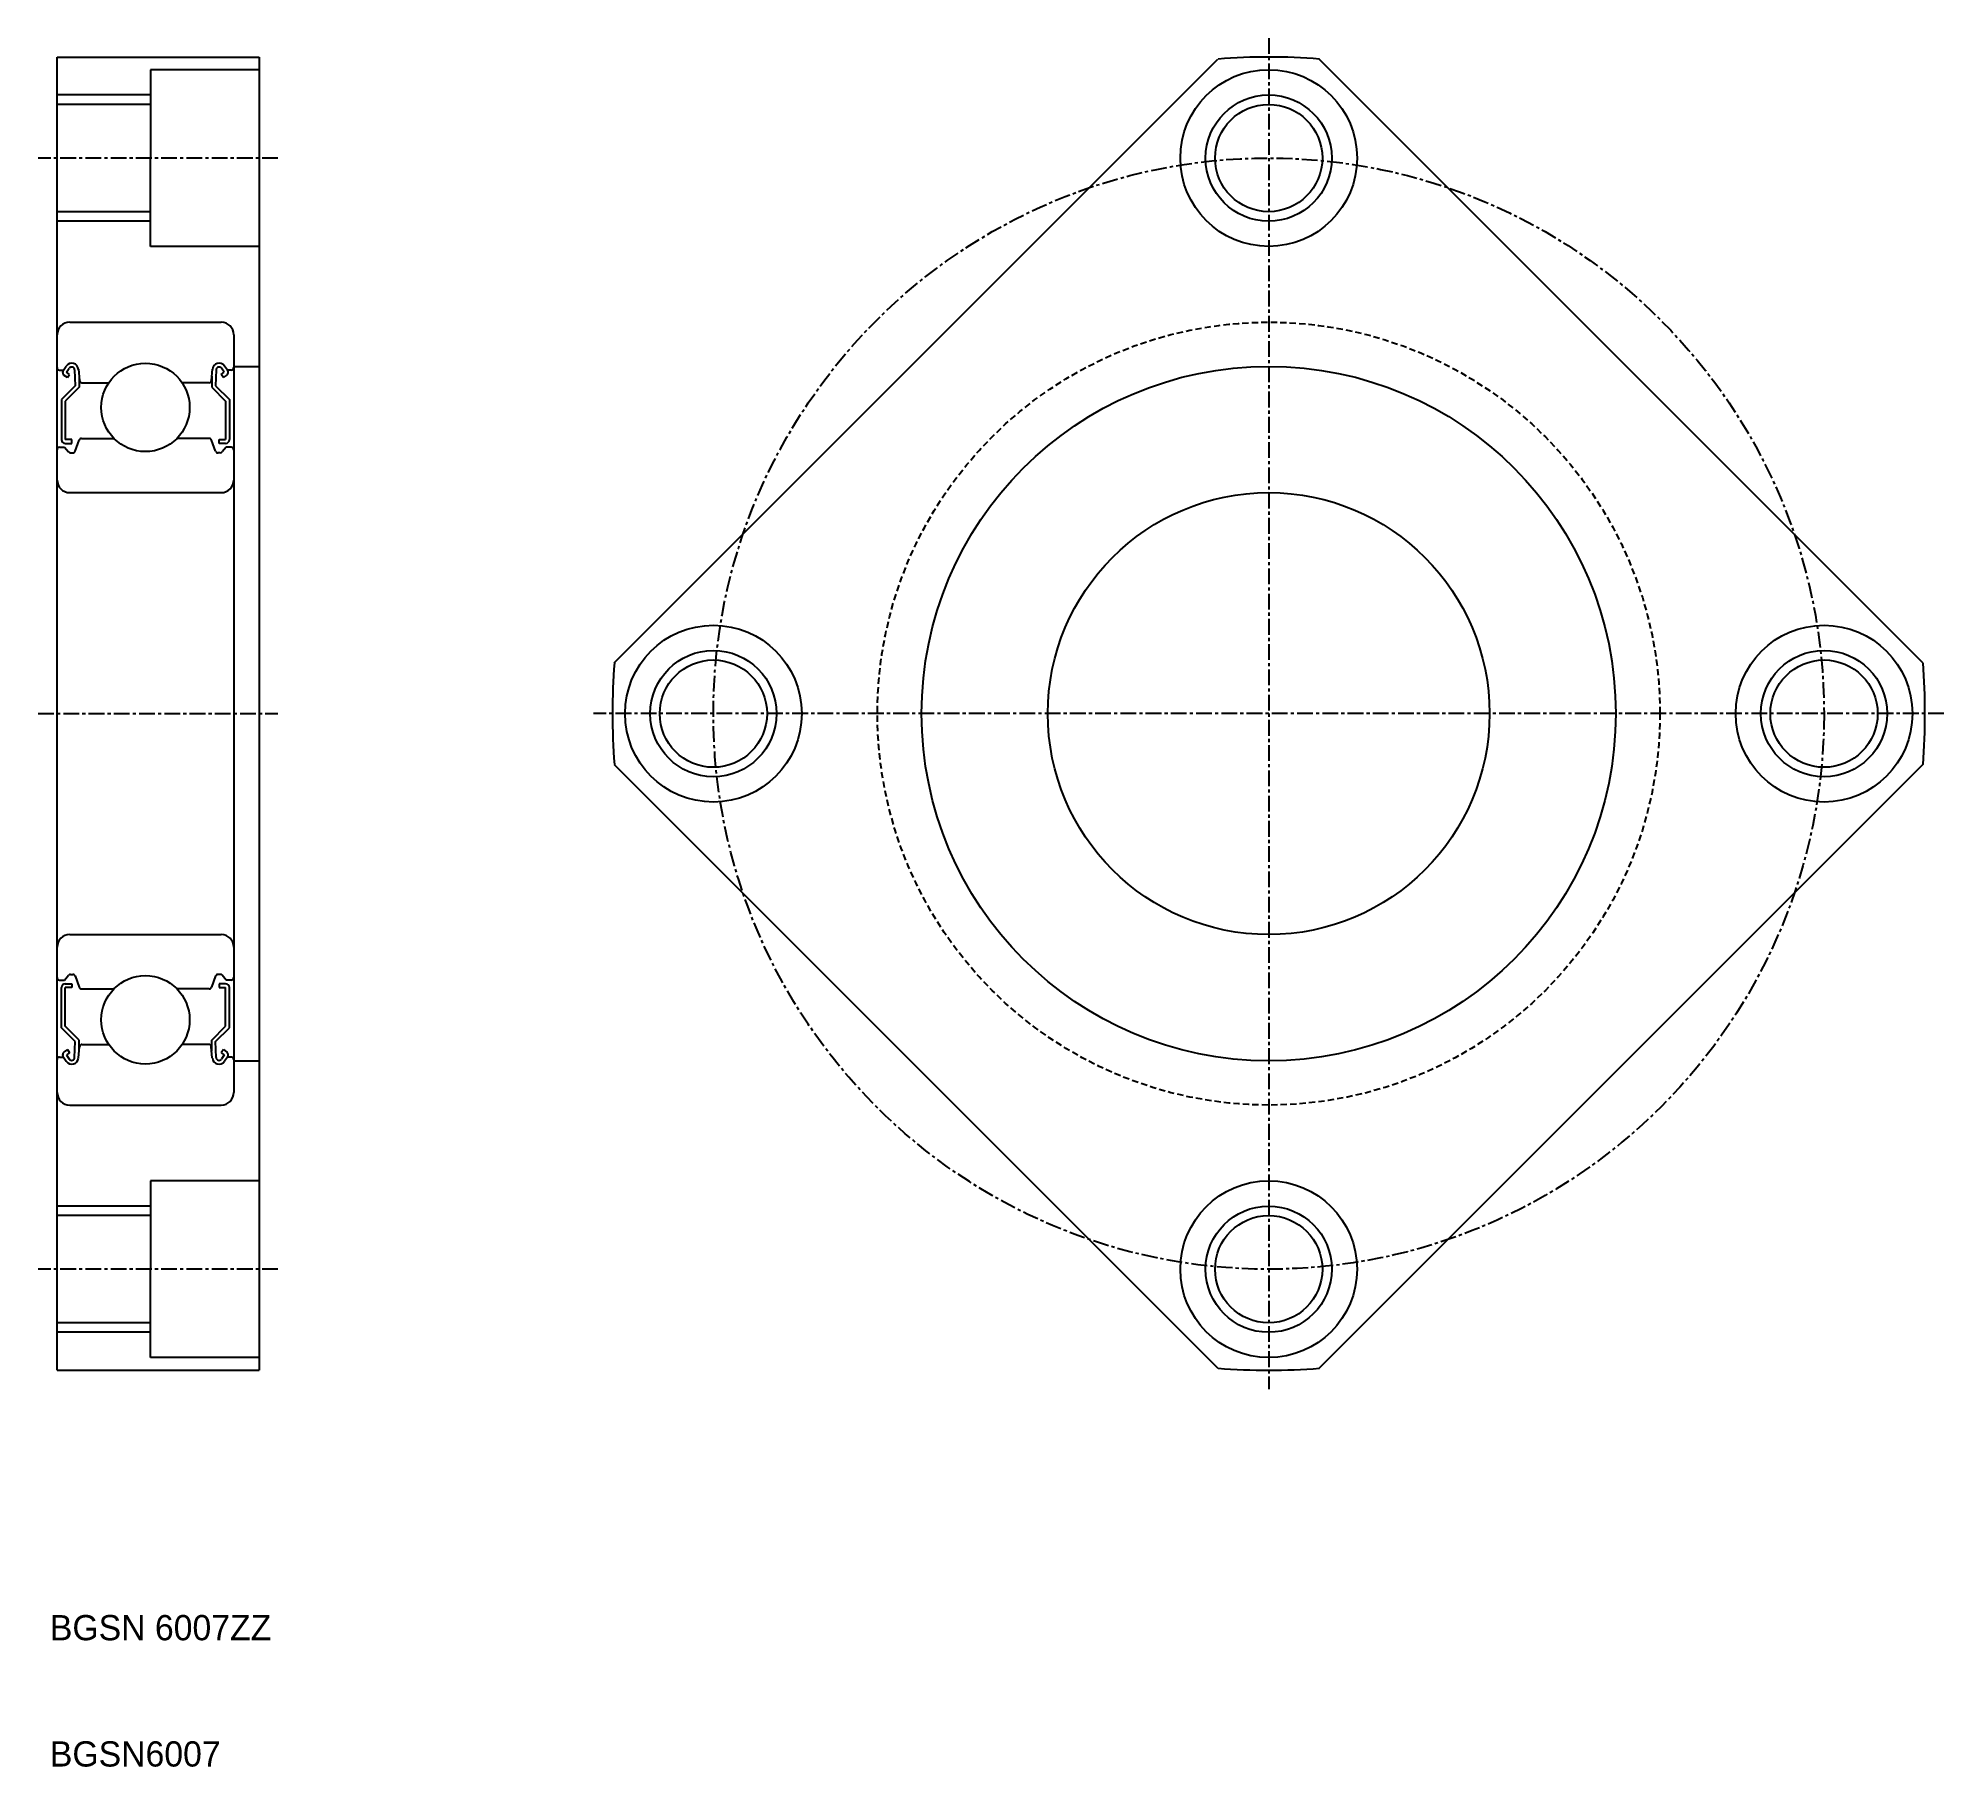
# Model space of a CAD drawing. Extents: x 131 to 282, y 51 to 188.
import ezdxf

# ---------------------------------------------------------------- set-up
doc = ezdxf.new("R2010")
doc.units = 0
doc.linetypes.add('CENTER', pattern=[2, 1.25, -0.25, 0.25, -0.25])
doc.linetypes.add('DASHED', pattern=[0.75, 0.5, -0.25])
doc.layers.get('0').update_dxf_attribs({"linetype": 'CONTINUOUS'})
doc.layers.add('CENTER', color=1, linetype='CENTER')

msp = doc.modelspace()

# ---------------------------------------------------------------- linework, layer by layer
at = {"color": 7, "linetype": 'CONTINUOUS'}
for p, q in [((132.78, 82.17), (132.78, 186.17)), ((132.78, 186.17), (148.78, 186.17)), ((148.78, 186.17), (148.78, 82.17)), ((176.93, 138.18), (224.76, 186.01)), ((280.62, 138.18), (232.79, 186.01)), ((140.18, 185.17), (140.18, 178.17)), ((148.78, 185.17), (140.18, 185.17)), ((140.18, 182.42), (132.78, 182.42)), ((140.18, 171.17), (140.18, 178.17)), ((140.18, 173.92), (132.78, 173.92)), ((148.78, 171.17), (140.18, 171.17)), ((133.78, 165.17), (145.78, 165.17)), ((146.78, 164.17), (146.78, 104.17)), ((133.28, 161.37), (133.51, 161.7)), ((146.28, 161.37), (146.05, 161.7)), ((146.78, 161.67), (148.78, 161.67)), ((132.98, 161.37), (133.28, 161.37)), ((134.22, 160.14), (133.12, 159.04)), ((133.6, 160.78), (133.35, 160.95)), ((133.52, 161.2), (133.75, 161.52)), ((133.77, 161.02), (133.52, 161.2)), ((133.6, 160.78), (133.77, 161.02)), ((134.17, 161.4), (134.22, 160.14)), ((134.47, 161.44), (134.55, 160.55)), ((134.52, 160.89), (134.52, 160.02)), ((134.75, 160.37), (136.87, 160.37)), ((144.81, 160.37), (142.68, 160.37)), ((145.08, 161.44), (145, 160.55)), ((145.03, 160.89), (145.03, 160.02)), ((145.38, 161.4), (145.33, 160.14)), ((145.33, 160.14), (146.43, 159.04)), ((145.79, 161.02), (146.03, 161.2)), ((145.96, 160.78), (145.79, 161.02)), ((146.03, 161.2), (145.8, 161.52)), ((145.96, 160.78), (146.2, 160.95)), ((146.58, 161.37), (146.28, 161.37)), ((133.12, 159.04), (133.12, 155.87)), ((134.52, 160.02), (133.42, 158.92)), ((133.42, 158.92), (133.42, 155.87)), ((145.03, 160.02), (146.13, 158.92)), ((146.13, 158.92), (146.13, 155.87)), ((146.43, 159.04), (146.43, 155.87)), ((133.94, 155.87), (133.42, 155.87)), ((133.42, 155.57), (133.94, 155.57)), ((133.94, 155.57), (133.94, 155.87)), ((134.21, 154.95), (134.53, 155.84)), ((134.72, 155.97), (137.28, 155.97)), ((144.83, 155.97), (142.28, 155.97)), ((145.34, 154.95), (145.02, 155.84)), ((145.61, 155.57), (145.61, 155.87)), ((145.61, 155.87), (146.13, 155.87)), ((146.13, 155.57), (145.61, 155.57)), ((132.98, 155.27), (133.38, 155.27)), ((133.38, 155.27), (133.69, 154.89)), ((133.85, 154.82), (134.02, 154.82)), ((145.71, 154.82), (145.53, 154.82)), ((146.18, 155.27), (145.86, 154.89)), ((146.58, 155.27), (146.18, 155.27)), ((133.78, 151.67), (145.78, 151.67)), ((176.93, 130.15), (224.76, 82.32)), ((280.62, 130.15), (232.79, 82.32)), ((133.78, 116.67), (145.78, 116.67)), ((133.38, 113.07), (133.69, 113.45)), ((133.85, 113.52), (134.02, 113.52)), ((134.21, 113.39), (134.53, 112.5)), ((145.34, 113.39), (145.02, 112.5)), ((145.71, 113.52), (145.53, 113.52)), ((146.18, 113.07), (145.86, 113.45)), ((132.98, 113.07), (133.38, 113.07)), ((133.12, 109.29), (133.12, 112.47)), ((133.42, 112.77), (133.94, 112.77)), ((133.94, 112.47), (133.42, 112.47)), ((133.42, 109.42), (133.42, 112.47)), ((133.94, 112.77), (133.94, 112.47)), ((134.72, 112.37), (137.28, 112.37)), ((144.83, 112.37), (142.28, 112.37)), ((145.61, 112.77), (145.61, 112.47)), ((146.13, 112.77), (145.61, 112.77)), ((145.61, 112.47), (146.13, 112.47)), ((146.13, 109.42), (146.13, 112.47)), ((146.58, 113.07), (146.18, 113.07)), ((146.43, 109.29), (146.43, 112.47)), ((134.22, 108.19), (133.12, 109.29)), ((134.52, 108.32), (133.42, 109.42)), ((145.03, 108.32), (146.13, 109.42)), ((145.33, 108.19), (146.43, 109.29)), ((133.6, 107.56), (133.35, 107.39)), ((133.77, 107.31), (133.52, 107.14)), ((133.6, 107.56), (133.77, 107.31)), ((134.17, 106.93), (134.22, 108.19)), ((134.47, 106.9), (134.55, 107.79)), ((134.52, 107.45), (134.52, 108.32)), ((134.75, 107.97), (136.87, 107.97)), ((144.81, 107.97), (142.68, 107.97)), ((145.08, 106.9), (145, 107.79)), ((145.03, 107.45), (145.03, 108.32)), ((145.38, 106.93), (145.33, 108.19)), ((145.96, 107.56), (145.79, 107.31)), ((145.79, 107.31), (146.03, 107.14)), ((145.96, 107.56), (146.2, 107.39)), ((132.98, 106.97), (133.28, 106.97)), ((133.28, 106.97), (133.51, 106.64)), ((133.52, 107.14), (133.75, 106.81)), ((146.03, 107.14), (145.8, 106.81)), ((146.28, 106.97), (146.05, 106.64)), ((146.58, 106.97), (146.28, 106.97)), ((146.78, 106.67), (148.78, 106.67)), ((133.78, 103.17), (145.78, 103.17)), ((140.18, 97.17), (140.18, 90.17)), ((148.78, 97.17), (140.18, 97.17)), ((140.18, 94.42), (132.78, 94.42)), ((140.18, 83.17), (140.18, 90.17)), ((140.18, 85.92), (132.78, 85.92)), ((148.78, 83.17), (140.18, 83.17)), ((132.78, 82.17), (148.78, 82.17))]:
    msp.add_line(p, q, dxfattribs=at)
at = {"color": 3, "linetype": 'CONTINUOUS'}
for p, q in [((140.18, 183.17), (132.78, 183.17)), ((140.18, 173.17), (132.78, 173.17)), ((140.18, 95.17), (132.78, 95.17)), ((140.18, 85.17), (132.78, 85.17))]:
    msp.add_line(p, q, dxfattribs=at)
at = {"color": 7, "linetype": 'CONTINUOUS'}
for centre, radius in [((228.78, 178.17), 7), ((228.78, 178.17), 4.25), ((139.78, 158.42), 3.5), ((228.78, 134.17), 27.5), ((228.78, 134.17), 17.5), ((184.78, 134.17), 7), ((272.78, 134.17), 7), ((184.78, 134.17), 4.25), ((272.78, 134.17), 4.25), ((139.78, 109.92), 3.5), ((228.78, 90.17), 7), ((228.78, 90.17), 4.25)]:
    msp.add_circle(centre, radius, dxfattribs=at)
at = {"color": 3, "linetype": 'CONTINUOUS'}
for centre in [(228.78, 178.17), (184.78, 134.17), (272.78, 134.17), (228.78, 90.17)]:
    msp.add_circle(centre, 5, dxfattribs=at)
at = {"color": 3, "linetype": 'DASHED'}
msp.add_circle((228.78, 134.17), 31, dxfattribs=at)
at = {"color": 7, "linetype": 'CONTINUOUS'}
for centre, radius, start, end in [((228.78, 134.17), 52, 85.5697, 94.4303), ((133.78, 164.17), 1, 90, 180), ((145.78, 164.17), 1, 0, 90), ((133.94, 161.39), 0.53, 5.0651, 144.9356), ((133.94, 161.39), 0.23, 2.1311, 144.9356), ((145.61, 161.39), 0.53, 35.0644, 174.9349), ((145.61, 161.39), 0.23, 35.0644, 177.8689), ((132.98, 161.57), 0.2, 180, 270), ((133.52, 161.2), 0.3, 144.9356, 235.0377), ((134.75, 160.57), 0.2, 185.0651, 270), ((144.81, 160.57), 0.2, 270, 354.9349), ((146.03, 161.2), 0.3, 304.9623, 35.0644), ((146.58, 161.57), 0.2, 270, 0), ((133.42, 155.87), 0.3, 180, 270), ((134.72, 155.77), 0.2, 90, 159.9703), ((144.83, 155.77), 0.2, 20.0297, 90), ((146.13, 155.87), 0.3, 270, 0), ((132.98, 155.07), 0.2, 90, 180), ((133.85, 155.02), 0.2, 219.9991, 270), ((134.02, 155.02), 0.2, 270, 339.9703), ((145.53, 155.02), 0.2, 200.0297, 270), ((145.71, 155.02), 0.2, 270, 320.0009), ((146.58, 155.07), 0.2, 0, 90), ((133.78, 152.67), 1, 180, 270), ((145.78, 152.67), 1, 270, 0), ((228.78, 134.17), 52, 175.5697, 184.4303), ((228.78, 134.17), 52, 355.5697, 4.4303), ((133.78, 115.67), 1, 90, 180), ((145.78, 115.67), 1, 0, 90), ((132.98, 113.27), 0.2, 180, 270), ((133.85, 113.32), 0.2, 90, 140.0009), ((134.02, 113.32), 0.2, 20.0297, 90), ((145.53, 113.32), 0.2, 90, 159.9703), ((145.71, 113.32), 0.2, 39.9991, 90), ((146.58, 113.27), 0.2, 270, 0), ((133.42, 112.47), 0.3, 90, 180), ((134.72, 112.57), 0.2, 200.0297, 270), ((144.83, 112.57), 0.2, 270, 339.9703), ((146.13, 112.47), 0.3, 0, 90), ((133.52, 107.14), 0.3, 124.9623, 215.0644), ((134.75, 107.77), 0.2, 90, 174.9349), ((144.81, 107.77), 0.2, 5.0651, 90), ((146.03, 107.14), 0.3, 324.9356, 55.0377), ((132.98, 106.77), 0.2, 90, 180), ((133.94, 106.94), 0.53, 215.0644, 354.9349), ((133.94, 106.94), 0.23, 215.0644, 357.8689), ((145.61, 106.94), 0.53, 185.0651, 324.9356), ((145.61, 106.94), 0.23, 182.1311, 324.9356), ((146.58, 106.77), 0.2, 0, 90), ((133.78, 104.17), 1, 180, 270), ((145.78, 104.17), 1, 270, 0), ((228.78, 134.17), 52, 265.5697, 274.4303)]:
    msp.add_arc(centre, radius, start, end, dxfattribs=at)
at = {"layer": 'CENTER', "color": 1, "linetype": 'CENTER'}
for p, q in [((228.78, 187.67), (228.78, 80.67)), ((150.28, 178.17), (131.28, 178.17)), ((131.28, 134.17), (150.28, 134.17)), ((282.28, 134.17), (175.28, 134.17)), ((150.28, 90.17), (131.28, 90.17))]:
    msp.add_line(p, q, dxfattribs=at)
msp.add_circle((228.78, 134.17), 44, dxfattribs=at)

# ---------------------------------------------------------------- texts
at = {"color": 7, "linetype": 'CONTINUOUS'}
for s, p in [('BGSN 6007ZZ', (132.21, 60.78)), ('BGSN6007', (132.21, 50.78))]:
    msp.add_text(s, height=2, dxfattribs=at).set_placement(p)

doc.saveas('drawing.dxf')
